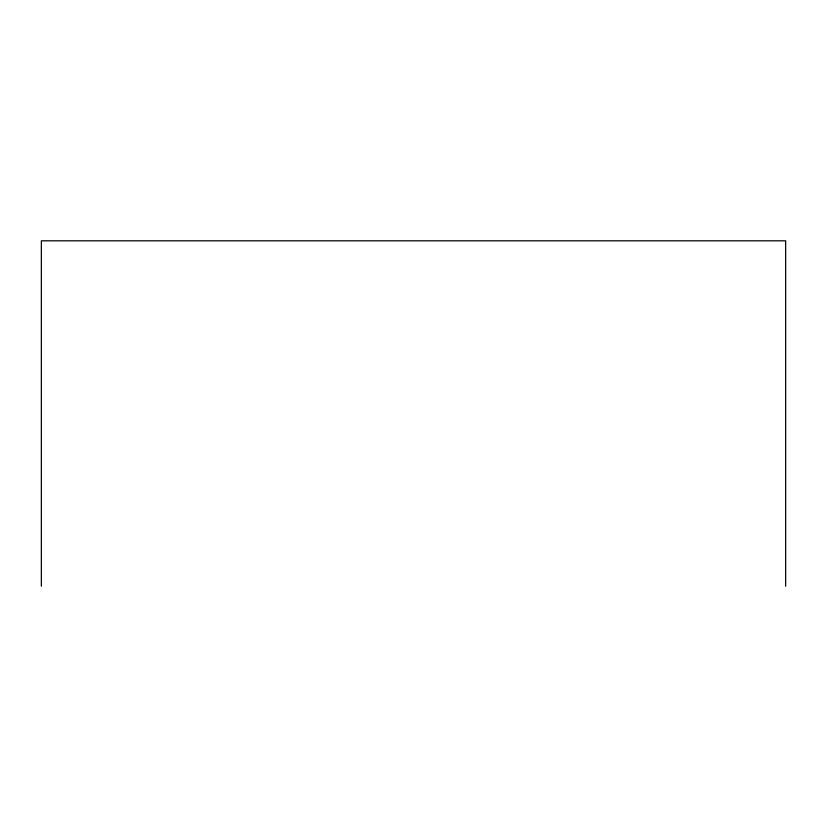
<?xml version="1.0" encoding="UTF-8"?>
<svg xmlns="http://www.w3.org/2000/svg" width="827" height="827" viewBox="0 0 827 827"><rect width="100%" height="100%" fill="white"/><g stroke="black" fill="none" stroke-linecap="round" stroke-linejoin="round"><path stroke-width="1.24" d="M785.65 586.188L785.65 240.812L41.35 240.812L41.35 586.188"/></g></svg>
